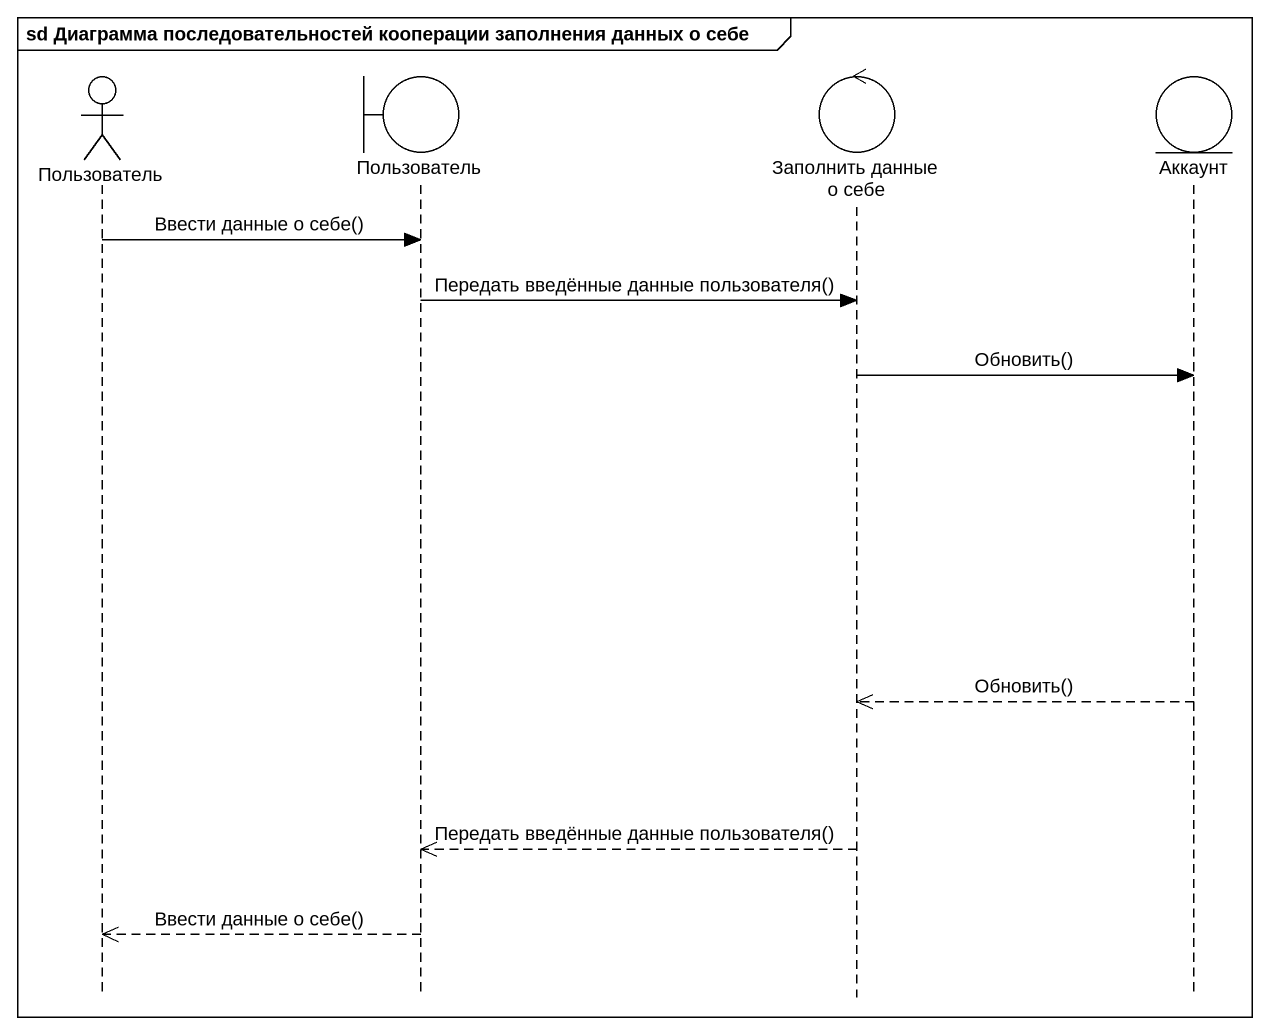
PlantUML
@startuml
mainframe sd Диаграмма последовательностей кооперации заполнения данных о себе
hide footbox
actor Пользователь
boundary "Пользователь" as Пользователь_2
control "Заполнить данные о себе" as Заполнить_данные_о_себе
entity Аккаунт

Пользователь -> Пользователь_2 : Ввести данные о себе()
Пользователь_2 -> Заполнить_данные_о_себе : Передать введённые данные пользователя()
Заполнить_данные_о_себе -> Аккаунт : Обновить()
Аккаунт -->> Заполнить_данные_о_себе : Обновить()
Заполнить_данные_о_себе -->> Пользователь_2 : Передать введённые данные пользователя()
Пользователь_2 -->> Пользователь : Ввести данные о себе()
@enduml
